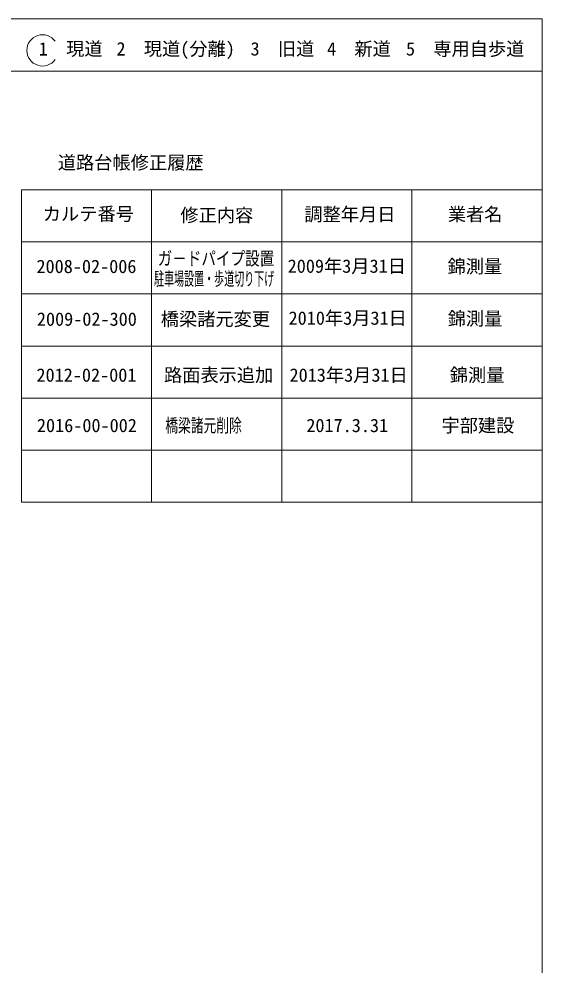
# Model space of a CAD drawing. Units: millimetres, scale not verified. Extents: x 40000 to 680000, y 20000 to 380000.
# Drawn here: x 579500 to 680000, y 198357 to 380000 of the extents above; entities that cross this region are included whole.
import ezdxf
from ezdxf.enums import TextEntityAlignment as Align

# ---------------------------------------------------------------- set-up
doc = ezdxf.new("R2010")
doc.units = ezdxf.units.MM
doc.header["$LTSCALE"] = 1000
doc.layers.add('M-TTL-TXT', color=7, linetype='Continuous')
doc.layers.add('S-TTL', color=2, linetype='Continuous', lineweight=13)
doc.layers.add('S-TTL-TXT', color=7, linetype='Continuous', lineweight=13)
doc.styles.add('ＭＳ ゴシック', font='')
doc.styles.get('ＭＳ ゴシック').set_extended_font_data('MS Gothic')

msp = doc.modelspace()

# ---------------------------------------------------------------- linework, layer by layer
at = {"layer": 'S-TTL'}
for p, q in [((680000, 380000), (40000, 380000)), ((680000, 20000), (680000, 380000)), ((40000, 370000), (680000, 370000)), ((580000, 347197), (580000, 287197)), ((580000, 347197), (680000, 347197)), ((605000, 347197), (605000, 287197)), ((630000, 347197), (630000, 287197)), ((655000, 347197), (655000, 287197)), ((580000, 337197), (680000, 337197)), ((580000, 327197), (680000, 327197)), ((580000, 317197), (680000, 317197)), ((580000, 307197), (680000, 307197)), ((580000, 297197), (680000, 297197)), ((580000, 287197), (680000, 287197))]:
    msp.add_line(p, q, dxfattribs=at)
at = {"layer": 'S-TTL-TXT'}
msp.add_arc((584031, 373958), 3000, 35.68533, 324.31467, dxfattribs=at)

# ---------------------------------------------------------------- texts
at = {"layer": 'M-TTL-TXT', "style": 'ＭＳ ゴシック', "width": 0.7}
msp.add_text('橋梁諸元削除', height=2566, dxfattribs=at).set_placement((607625, 299908), align=Align.BOTTOM_LEFT)
at = {"layer": 'M-TTL-TXT', "style": 'ＭＳ ゴシック'}
msp.add_text('宇部建設', height=2566, dxfattribs=at).set_placement((667675, 299908), align=Align.BOTTOM_CENTER)
for s, p in [('2016-00-002', (582962, 299908)), ('2017.3.31', (634712, 299908))]:
    msp.add_text(s, height=2566, dxfattribs=at).set_placement(p, align=Align.BOTTOM_LEFT)
at = {"layer": 'S-TTL-TXT', "style": 'ＭＳ ゴシック'}
for s, p in [('1\u3000現道', (583323, 372208)), ('2\u3000現道(分離)', (598244, 372208)), ('3\u3000旧道', (623996, 372208)), ('4\u3000新道', (638699, 372208)), ('5\u3000専用自歩道', (653853, 372208)), ('道路台帳修正履歴', (586968, 350363)), ('カルテ番号', (584089, 340527)), ('修正内容', (610509, 340273)), ('調整年月日', (634339, 340447)), ('業者名', (661884, 340447)), ('2008-02-006', (582875, 330439)), ('2009年3月31日', (631125, 330495)), ('錦測量', (661827, 330439)), ('2009-02-300', (582954, 320317)), ('橋梁諸元変更', (606751, 320331)), ('2010年3月31日', (631300, 320519)), ('錦測量', (661866, 320415)), ('2012-02-001', (582874, 309580)), ('路面表示追加', (607372, 309580)), ('2013年3月31日', (631486, 309580)), ('錦測量', (662269, 309580))]:
    msp.add_text(s, height=2566, dxfattribs=at).set_placement(p, align=Align.BOTTOM_LEFT)
for s, width, p in [('ガ－ドパイプ設置', 0.8, (606149, 331966)), ('駐車場設置・歩道切り下げ', 0.55, (605453, 328068))]:
    msp.add_text(s, height=2566, dxfattribs=dict(at, width=width)).set_placement(p, align=Align.BOTTOM_LEFT)

doc.saveas('drawing.dxf')
